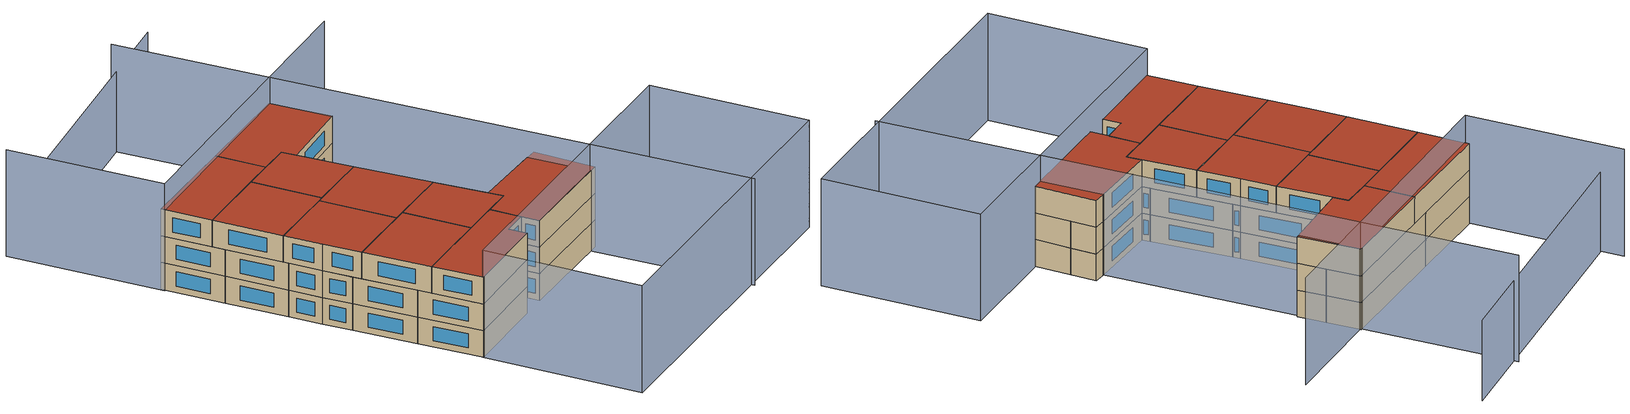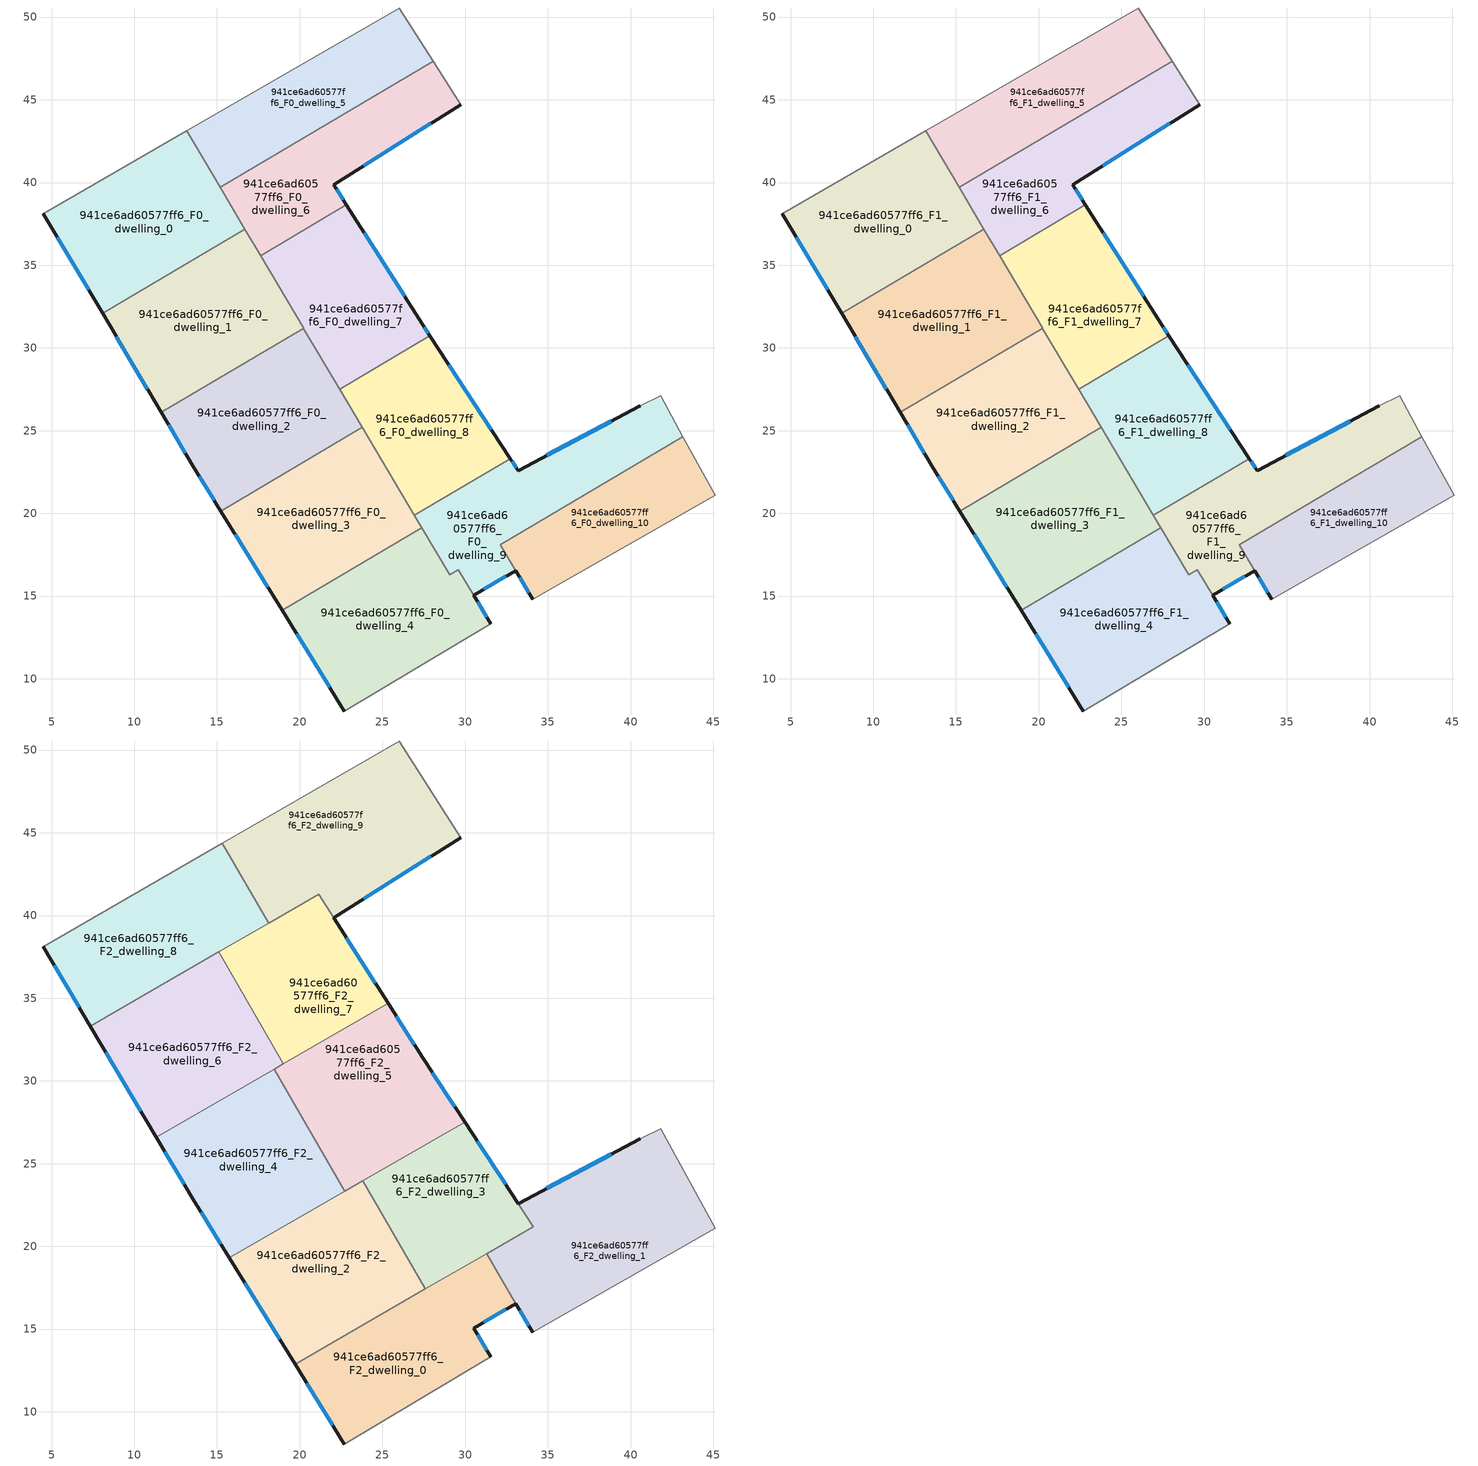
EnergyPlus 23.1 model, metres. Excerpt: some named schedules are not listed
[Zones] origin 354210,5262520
941ce6ad60577ff6_F0_dwelling_0
 floor ground (EU_floor_Construction): 13.16,43.12 16.68,37.18 8.08,32.09 4.51,38.12 z0
 wall outside (EU_wall_Construction): 4.51,38.12 8.08,32.09 z0:3
 wall to 941ce6ad60577ff6_F0_dwelling_1 (EU_wall_Construction): 8.08,32.09 16.68,37.18 z0:3
 wall adiabatic (EU_wall_Construction): 13.16,43.12 4.51,38.12 z0:3
 wall to 941ce6ad60577ff6_F0_dwelling_5 (EU_wall_Construction): 15.19,39.71 13.16,43.12 z0:3
 wall to 941ce6ad60577ff6_F0_dwelling_6 (EU_wall_Construction): 16.68,37.18 15.19,39.71 z0:3
 window (EU_Window_Construction): 5.35,36.7 7.24,33.5 z0.7:2.3
941ce6ad60577ff6_F0_dwelling_1
 floor ground (EU_floor_Construction): 16.68,37.18 20.23,31.2 11.63,26.1 8.08,32.09 z0
 wall outside (EU_wall_Construction): 8.08,32.09 11.63,26.1 z0:3
 wall to 941ce6ad60577ff6_F0_dwelling_2 (EU_wall_Construction): 11.63,26.1 20.23,31.2 z0:3
 wall to 941ce6ad60577ff6_F0_dwelling_7 (EU_wall_Construction): 20.23,31.2 17.63,35.58 z0:3
 wall to 941ce6ad60577ff6_F0_dwelling_6 (EU_wall_Construction): 17.63,35.58 16.68,37.18 z0:3
 window (EU_Window_Construction): 8.91,30.68 10.79,27.51 z0.7:2.3
941ce6ad60577ff6_F0_dwelling_10
 floor ground (EU_floor_Construction): 43.17,24.65 45.11,21.11 34.09,14.81 32.12,18.11 z0
 wall outside (EU_wall_Construction): 33.05,16.54 34.09,14.81 z0:3
 wall to 941ce6ad60577ff6_F0_dwelling_9 (EU_wall_Construction): 43.17,24.65 32.12,18.11 33.05,16.55 z0:3
 wall adiabatic (EU_wall_Construction): 34.09,14.81 45.11,21.11 43.17,24.65 z0:3
 window (EU_Window_Construction): 33.3,16.14 33.84,15.22 z0.7:2.3
941ce6ad60577ff6_F0_dwelling_2
 floor ground (EU_floor_Construction): 20.23,31.2 23.78,25.2 15.23,20.14 13.53,22.89 11.63,26.1 z0
 wall outside (EU_wall_Construction): 11.63,26.1 13.53,22.89 15.23,20.14 z0:3
 wall to 941ce6ad60577ff6_F0_dwelling_3 (EU_wall_Construction): 15.23,20.14 23.78,25.2 z0:3
 wall to 941ce6ad60577ff6_F0_dwelling_8 (EU_wall_Construction): 23.78,25.2 22.41,27.51 z0:3
 wall to 941ce6ad60577ff6_F0_dwelling_7 (EU_wall_Construction): 22.41,27.51 20.23,31.2 z0:3
 window (EU_Window_Construction): 13.93,22.25 14.83,20.79 / 12.07,25.35 13.08,23.65 z0.7:2.3
941ce6ad60577ff6_F0_dwelling_3
 floor ground (EU_floor_Construction): 23.78,25.2 27.37,19.14 18.94,14.14 15.23,20.14 z0
 wall outside (EU_wall_Construction): 15.23,20.14 18.94,14.14 z0:3
 wall to 941ce6ad60577ff6_F0_dwelling_4 (EU_wall_Construction): 18.94,14.14 27.37,19.14 z0:3
 wall to 941ce6ad60577ff6_F0_dwelling_9 (EU_wall_Construction): 27.37,19.14 26.93,19.88 z0:3
 wall to 941ce6ad60577ff6_F0_dwelling_8 (EU_wall_Construction): 26.93,19.88 23.78,25.2 z0:3
 window (EU_Window_Construction): 16.1,18.73 18.07,15.55 z0.7:2.3
941ce6ad60577ff6_F0_dwelling_4
 floor ground (EU_floor_Construction): 29.59,16.61 31.55,13.32 22.7,8.05 18.94,14.14 27.37,19.14 29.06,16.29 z0
 wall outside (EU_wall_Construction): 18.94,14.14 22.7,8.05 / 31.55,13.32 30.52,15.05 z0:3
 wall to 941ce6ad60577ff6_F0_dwelling_9 (EU_wall_Construction): 30.52,15.05 29.59,16.61 29.06,16.29 27.37,19.14 z0:3
 wall adiabatic (EU_wall_Construction): 22.7,8.05 31.55,13.32 z0:3
 window (EU_Window_Construction): 19.82,12.71 21.82,9.48 / 31.31,13.72 30.76,14.65 z0.7:2.3
941ce6ad60577ff6_F0_dwelling_5
 floor ground (EU_floor_Construction): 26.01,50.55 28.06,47.33 15.19,39.71 13.16,43.12 z0
 wall to 941ce6ad60577ff6_F0_dwelling_6 (EU_wall_Construction): 15.19,39.71 28.06,47.33 z0:3
 wall adiabatic (EU_wall_Construction): 28.06,47.33 26.01,50.55 13.16,43.12 z0:3
941ce6ad60577ff6_F0_dwelling_6
 floor ground (EU_floor_Construction): 28.06,47.33 29.74,44.71 22.06,39.87 22.83,38.66 17.63,35.58 15.19,39.71 z0
 wall outside (EU_wall_Construction): 22.83,38.66 22.06,39.87 29.74,44.71 z0:3
 wall adiabatic (EU_wall_Construction): 29.74,44.71 28.06,47.33 z0:3
 wall to 941ce6ad60577ff6_F0_dwelling_7 (EU_wall_Construction): 17.63,35.58 22.83,38.66 z0:3
 window (EU_Window_Construction): 23.86,41.01 27.93,43.57 / 22.65,38.94 22.24,39.59 z0.7:2.3
941ce6ad60577ff6_F0_dwelling_7
 floor ground (EU_floor_Construction): 22.83,38.66 27.42,31.41 27.86,30.74 22.41,27.51 17.63,35.58 z0
 wall outside (EU_wall_Construction): 27.86,30.74 27.42,31.41 22.83,38.66 z0:3
 wall to 941ce6ad60577ff6_F0_dwelling_8 (EU_wall_Construction): 22.41,27.51 27.86,30.74 z0:3
 window (EU_Window_Construction): 26.34,33.11 23.91,36.96 / 27.76,30.9 27.53,31.25 z0.7:2.3
941ce6ad60577ff6_F0_dwelling_8
 floor ground (EU_floor_Construction): 27.86,30.74 32.73,23.31 26.93,19.88 22.41,27.51 z0
 wall outside (EU_wall_Construction): 32.73,23.31 27.86,30.74 z0:3
 wall to 941ce6ad60577ff6_F0_dwelling_9 (EU_wall_Construction): 26.93,19.88 32.73,23.31 z0:3
 window (EU_Window_Construction): 31.58,25.05 29,28.99 z0.7:2.3
941ce6ad60577ff6_F0_dwelling_9
 floor ground (EU_floor_Construction): 41.81,27.12 43.17,24.65 32.12,18.11 33.05,16.55 30.52,15.05 29.59,16.61 29.06,16.29 26.93,19.88 32.73,23.31 33.2,22.58 40.57,26.5 z0
 wall outside (EU_wall_Construction): 40.57,26.5 33.2,22.58 32.73,23.31 / 30.52,15.05 33.05,16.55 z0:3
 wall adiabatic (EU_wall_Construction): 43.17,24.65 41.81,27.12 40.57,26.5 z0:3
 window (EU_Window_Construction): 33.09,22.75 32.84,23.14 / 38.84,25.58 34.93,23.5 / 31.11,15.4 32.46,16.2 z0.7:2.3
941ce6ad60577ff6_F1_dwelling_0
 floor to 941ce6ad60577ff6_F0_dwelling_0 (EU_floor_Construction): 13.16,43.12 16.68,37.18 8.08,32.09 4.51,38.12 z3
 wall outside (EU_wall_Construction): 4.51,38.12 8.08,32.09 z3:6
 wall to 941ce6ad60577ff6_F1_dwelling_1 (EU_wall_Construction): 8.08,32.09 16.68,37.18 z3:6
 wall adiabatic (EU_wall_Construction): 13.16,43.12 4.51,38.12 z3:6
 wall to 941ce6ad60577ff6_F1_dwelling_5 (EU_wall_Construction): 15.19,39.71 13.16,43.12 z3:6
 wall to 941ce6ad60577ff6_F1_dwelling_6 (EU_wall_Construction): 16.68,37.18 15.19,39.71 z3:6
 window (EU_Window_Construction): 5.35,36.7 7.24,33.5 z3.7:5.3
 ceiling adiabatic (EU_roof_Construction): 16.01,38.32 13.16,43.12 4.51,38.12 7.35,33.32 z6
941ce6ad60577ff6_F1_dwelling_1
 floor to 941ce6ad60577ff6_F0_dwelling_1 (EU_floor_Construction): 16.68,37.18 20.23,31.2 11.63,26.1 8.08,32.09 z3
 wall outside (EU_wall_Construction): 8.08,32.09 11.63,26.1 z3:6
 wall to 941ce6ad60577ff6_F1_dwelling_2 (EU_wall_Construction): 11.63,26.1 20.23,31.2 z3:6
 wall to 941ce6ad60577ff6_F1_dwelling_7 (EU_wall_Construction): 20.23,31.2 17.63,35.58 z3:6
 wall to 941ce6ad60577ff6_F1_dwelling_6 (EU_wall_Construction): 17.63,35.58 16.68,37.18 z3:6
 window (EU_Window_Construction): 8.91,30.68 10.79,27.51 z3.7:5.3
941ce6ad60577ff6_F1_dwelling_10
 floor to 941ce6ad60577ff6_F0_dwelling_10 (EU_floor_Construction): 43.17,24.65 45.11,21.11 34.09,14.81 32.12,18.11 z3
 wall outside (EU_wall_Construction): 33.05,16.54 34.09,14.81 z3:6
 wall to 941ce6ad60577ff6_F1_dwelling_9 (EU_wall_Construction): 43.17,24.65 32.12,18.11 33.05,16.55 z3:6
 wall adiabatic (EU_wall_Construction): 34.09,14.81 45.11,21.11 43.17,24.65 z3:6
 window (EU_Window_Construction): 33.3,16.14 33.84,15.22 z3.7:5.3
941ce6ad60577ff6_F1_dwelling_2
 floor to 941ce6ad60577ff6_F0_dwelling_2 (EU_floor_Construction): 20.23,31.2 23.78,25.2 15.23,20.14 13.53,22.89 11.63,26.1 z3
 wall outside (EU_wall_Construction): 11.63,26.1 13.53,22.89 15.23,20.14 z3:6
 wall to 941ce6ad60577ff6_F1_dwelling_3 (EU_wall_Construction): 15.23,20.14 23.78,25.2 z3:6
 wall to 941ce6ad60577ff6_F1_dwelling_8 (EU_wall_Construction): 23.78,25.2 22.41,27.51 z3:6
 wall to 941ce6ad60577ff6_F1_dwelling_7 (EU_wall_Construction): 22.41,27.51 20.23,31.2 z3:6
 window (EU_Window_Construction): 13.93,22.25 14.83,20.79 / 12.07,25.35 13.08,23.65 z3.7:5.3
941ce6ad60577ff6_F1_dwelling_3
 floor to 941ce6ad60577ff6_F0_dwelling_3 (EU_floor_Construction): 23.78,25.2 27.37,19.14 18.94,14.14 15.23,20.14 z3
 wall outside (EU_wall_Construction): 15.23,20.14 18.94,14.14 z3:6
 wall to 941ce6ad60577ff6_F1_dwelling_4 (EU_wall_Construction): 18.94,14.14 27.37,19.14 z3:6
 wall to 941ce6ad60577ff6_F1_dwelling_9 (EU_wall_Construction): 27.37,19.14 26.93,19.88 z3:6
 wall to 941ce6ad60577ff6_F1_dwelling_8 (EU_wall_Construction): 26.93,19.88 23.78,25.2 z3:6
 window (EU_Window_Construction): 16.1,18.73 18.07,15.55 z3.7:5.3
941ce6ad60577ff6_F1_dwelling_4
 floor to 941ce6ad60577ff6_F0_dwelling_4 (EU_floor_Construction): 29.59,16.61 31.55,13.32 22.7,8.05 18.94,14.14 27.37,19.14 29.06,16.29 z3
 wall outside (EU_wall_Construction): 18.94,14.14 22.7,8.05 / 31.55,13.32 30.52,15.05 z3:6
 wall to 941ce6ad60577ff6_F1_dwelling_9 (EU_wall_Construction): 30.52,15.05 29.59,16.61 29.06,16.29 27.37,19.14 z3:6
 wall adiabatic (EU_wall_Construction): 22.7,8.05 31.55,13.32 z3:6
 window (EU_Window_Construction): 19.82,12.71 21.82,9.48 / 31.31,13.72 30.76,14.65 z3.7:5.3
941ce6ad60577ff6_F1_dwelling_5
 floor to 941ce6ad60577ff6_F0_dwelling_5 (EU_floor_Construction): 26.01,50.55 28.06,47.33 15.19,39.71 13.16,43.12 z3
 wall to 941ce6ad60577ff6_F1_dwelling_6 (EU_wall_Construction): 15.19,39.71 28.06,47.33 z3:6
 wall adiabatic (EU_wall_Construction): 28.06,47.33 26.01,50.55 13.16,43.12 z3:6
941ce6ad60577ff6_F1_dwelling_6
 floor to 941ce6ad60577ff6_F0_dwelling_6 (EU_floor_Construction): 28.06,47.33 29.74,44.71 22.06,39.87 22.83,38.66 17.63,35.58 15.19,39.71 z3
 wall outside (EU_wall_Construction): 22.83,38.66 22.06,39.87 29.74,44.71 z3:6
 wall adiabatic (EU_wall_Construction): 29.74,44.71 28.06,47.33 z3:6
 wall to 941ce6ad60577ff6_F1_dwelling_7 (EU_wall_Construction): 17.63,35.58 22.83,38.66 z3:6
 window (EU_Window_Construction): 23.86,41.01 27.93,43.57 / 22.65,38.94 22.24,39.59 z3.7:5.3
941ce6ad60577ff6_F1_dwelling_7
 floor to 941ce6ad60577ff6_F0_dwelling_7 (EU_floor_Construction): 22.83,38.66 27.42,31.41 27.86,30.74 22.41,27.51 17.63,35.58 z3
 wall outside (EU_wall_Construction): 27.86,30.74 27.42,31.41 22.83,38.66 z3:6
 wall to 941ce6ad60577ff6_F1_dwelling_8 (EU_wall_Construction): 22.41,27.51 27.86,30.74 z3:6
 window (EU_Window_Construction): 26.34,33.11 23.91,36.96 / 27.76,30.9 27.53,31.25 z3.7:5.3
941ce6ad60577ff6_F1_dwelling_8
 floor to 941ce6ad60577ff6_F0_dwelling_8 (EU_floor_Construction): 27.86,30.74 32.73,23.31 26.93,19.88 22.41,27.51 z3
 wall outside (EU_wall_Construction): 32.73,23.31 27.86,30.74 z3:6
 wall to 941ce6ad60577ff6_F1_dwelling_9 (EU_wall_Construction): 26.93,19.88 32.73,23.31 z3:6
 window (EU_Window_Construction): 31.58,25.05 29,28.99 z3.7:5.3
941ce6ad60577ff6_F1_dwelling_9
 floor to 941ce6ad60577ff6_F0_dwelling_9 (EU_floor_Construction): 41.81,27.12 43.17,24.65 32.12,18.11 33.05,16.55 30.52,15.05 29.59,16.61 29.06,16.29 26.93,19.88 32.73,23.31 33.2,22.58 40.57,26.5 z3
 wall outside (EU_wall_Construction): 40.57,26.5 33.2,22.58 32.73,23.31 / 30.52,15.05 33.05,16.55 z3:6
 wall adiabatic (EU_wall_Construction): 43.17,24.65 41.81,27.12 40.57,26.5 z3:6
 window (EU_Window_Construction): 33.09,22.75 32.84,23.14 / 38.84,25.58 34.93,23.5 / 31.11,15.4 32.46,16.2 z3.7:5.3
941ce6ad60577ff6_F2_dwelling_0
 floor to 941ce6ad60577ff6_F1_dwelling_4 (EU_floor_Construction): 29.59,16.61 31.55,13.32 22.7,8.05 19.72,12.87 28.19,17.76 29.06,16.29 z6
 floor to 941ce6ad60577ff6_F1_dwelling_10 (EU_floor_Construction): 32.14,18.12 33.05,16.55 32.12,18.11 z6
 floor to 941ce6ad60577ff6_F1_dwelling_9 (EU_floor_Construction): 32.14,18.12 32.12,18.11 33.05,16.55 30.52,15.05 29.59,16.61 29.06,16.29 28.19,17.76 31.3,19.57 z6
 wall outside (EU_wall_Construction): 19.72,12.87 22.7,8.05 / 31.55,13.32 30.52,15.05 33.05,16.55 z6:9
 wall to 941ce6ad60577ff6_F2_dwelling_1 (EU_wall_Construction): 33.05,16.55 31.3,19.57 z6:9
 wall adiabatic (EU_wall_Construction): 22.7,8.05 31.55,13.32 z6:9
 wall to 941ce6ad60577ff6_F2_dwelling_2 (EU_wall_Construction): 27.6,17.43 19.72,12.87 z6:9
 wall to 941ce6ad60577ff6_F2_dwelling_3 (EU_wall_Construction): 31.3,19.57 27.6,17.43 z6:9
 window (EU_Window_Construction): 20.42,11.74 22,9.19 / 31.11,15.4 32.46,16.2 / 31.31,13.72 30.76,14.65 z6.7:8.3
 roof outside (EU_roof_Construction): 31.55,13.32 30.52,15.05 33.05,16.55 31.3,19.57 19.72,12.87 22.7,8.05 z9
941ce6ad60577ff6_F2_dwelling_1
 floor to 941ce6ad60577ff6_F1_dwelling_10 (EU_floor_Construction): 43.17,24.65 45.11,21.11 34.09,14.81 33.05,16.55 32.14,18.12 z6
 floor to 941ce6ad60577ff6_F1_dwelling_9 (EU_floor_Construction): 41.81,27.11 43.17,24.65 32.14,18.12 31.3,19.57 34.11,21.19 32.73,23.31 33.2,22.58 40.57,26.5 z6
 floor adiabatic (EU_floor_Construction): 31.44,25.27 32.71,23.33 30.26,27.07 29.97,27.52 32.73,23.31 34.11,21.19 z6
 wall outside (EU_wall_Construction): 33.05,16.55 34.09,14.81 / 40.57,26.5 33.2,22.58 29.97,27.52 z6:9
 wall adiabatic (EU_wall_Construction): 34.09,14.81 45.11,21.11 41.82,27.12 40.57,26.5 z6:9
 wall to 941ce6ad60577ff6_F2_dwelling_3 (EU_wall_Construction): 29.97,27.52 34.11,21.19 31.3,19.57 z6:9
 window (EU_Window_Construction): 33.29,16.14 33.84,15.22 / 32.44,23.74 30.73,26.36 / 38.84,25.58 34.93,23.5 z6.7:8.3
 roof outside (EU_roof_Construction): 45.11,21.11 41.82,27.12 40.57,26.5 33.2,22.58 29.97,27.52 34.11,21.19 31.3,19.57 33.05,16.55 34.09,14.81 z9
941ce6ad60577ff6_F2_dwelling_2
 floor to 941ce6ad60577ff6_F1_dwelling_3 (EU_floor_Construction): 23.82,23.96 26.81,18.8 18.94,14.14 15.75,19.3 z6
 floor to 941ce6ad60577ff6_F1_dwelling_4 (EU_floor_Construction): 26.81,18.8 27.6,17.43 19.72,12.87 18.94,14.14 z6
 wall outside (EU_wall_Construction): 15.75,19.3 19.72,12.87 z6:9
 wall to 941ce6ad60577ff6_F2_dwelling_3 (EU_wall_Construction): 27.6,17.43 23.82,23.96 z6:9
 wall to 941ce6ad60577ff6_F2_dwelling_4 (EU_wall_Construction): 22.72,23.33 15.75,19.3 z6:9
 wall to 941ce6ad60577ff6_F2_dwelling_5 (EU_wall_Construction): 23.82,23.96 22.72,23.33 z6:9
 window (EU_Window_Construction): 16.68,17.79 18.79,14.38 z6.7:8.3
 roof outside (EU_roof_Construction): 27.6,17.43 23.82,23.96 15.75,19.3 19.72,12.87 z9
941ce6ad60577ff6_F2_dwelling_3
 floor to 941ce6ad60577ff6_F1_dwelling_8 (EU_floor_Construction): 29.97,27.52 32.72,23.3 26.93,19.88 24.34,24.26 z6
 floor to 941ce6ad60577ff6_F1_dwelling_9 (EU_floor_Construction): 32.72,23.3 34.11,21.19 28.19,17.76 26.93,19.88 z6
 floor to 941ce6ad60577ff6_F1_dwelling_4 (EU_floor_Construction): 27.37,19.14 28.19,17.76 27.6,17.43 26.81,18.8 z6
 floor to 941ce6ad60577ff6_F1_dwelling_3 (EU_floor_Construction): 24.34,24.26 27.37,19.14 26.81,18.8 23.82,23.96 z6
 wall to 941ce6ad60577ff6_F2_dwelling_5 (EU_wall_Construction): 29.97,27.52 23.82,23.96 z6:9
 roof outside (EU_roof_Construction): 34.11,21.19 29.97,27.52 23.82,23.96 27.6,17.43 z9
941ce6ad60577ff6_F2_dwelling_4
 floor to 941ce6ad60577ff6_F1_dwelling_2 (EU_floor_Construction): 18.69,30.29 22.18,24.25 15.23,20.14 13.53,22.89 11.63,26.1 z6
 floor to 941ce6ad60577ff6_F1_dwelling_3 (EU_floor_Construction): 22.18,24.25 22.72,23.33 15.75,19.3 15.23,20.14 z6
 floor to 941ce6ad60577ff6_F1_dwelling_1 (EU_floor_Construction): 18.45,30.71 18.69,30.29 11.63,26.1 11.33,26.6 z6
 wall outside (EU_wall_Construction): 11.33,26.6 13.53,22.89 15.75,19.3 z6:9
 wall to 941ce6ad60577ff6_F2_dwelling_5 (EU_wall_Construction): 22.72,23.33 18.45,30.71 z6:9
 wall to 941ce6ad60577ff6_F2_dwelling_6 (EU_wall_Construction): 18.45,30.71 11.33,26.6 z6:9
 window (EU_Window_Construction): 14.05,22.05 15.23,20.14 / 11.85,25.73 13.01,23.76 z6.7:8.3
 roof outside (EU_roof_Construction): 22.72,23.33 18.45,30.71 11.33,26.6 13.53,22.89 15.75,19.3 z9
941ce6ad60577ff6_F2_dwelling_5
 floor to 941ce6ad60577ff6_F1_dwelling_7 (EU_floor_Construction): 25.34,34.7 27.42,31.41 27.86,30.74 22.41,27.51 19.99,31.6 z6
 floor to 941ce6ad60577ff6_F1_dwelling_2 (EU_floor_Construction): 20.23,31.2 23.78,25.2 22.18,24.25 18.69,30.29 z6
 floor to 941ce6ad60577ff6_F1_dwelling_8 (EU_floor_Construction): 27.86,30.74 29.97,27.52 24.34,24.26 22.41,27.51 z6
 floor to 941ce6ad60577ff6_F1_dwelling_1 (EU_floor_Construction): 19.99,31.6 20.23,31.2 18.69,30.29 18.45,30.71 z6
 floor to 941ce6ad60577ff6_F1_dwelling_3 (EU_floor_Construction): 23.78,25.2 24.34,24.26 22.72,23.33 22.18,24.25 z6
 wall outside (EU_wall_Construction): 29.97,27.52 27.42,31.41 25.34,34.7 z6:9
 wall to 941ce6ad60577ff6_F2_dwelling_7 (EU_wall_Construction): 25.34,34.7 19.01,31.04 z6:9
 wall to 941ce6ad60577ff6_F2_dwelling_6 (EU_wall_Construction): 19.01,31.04 18.45,30.71 z6:9
 window (EU_Window_Construction): 26.93,32.18 25.83,33.93 / 29.37,28.43 28.02,30.5 z6.7:8.3
 roof outside (EU_roof_Construction): 29.97,27.52 27.42,31.41 25.34,34.7 18.45,30.71 22.72,23.33 z9
941ce6ad60577ff6_F2_dwelling_6
 floor to 941ce6ad60577ff6_F1_dwelling_1 (EU_floor_Construction): 15.77,36.64 19.01,31.04 11.33,26.6 8.08,32.09 z6
 floor to 941ce6ad60577ff6_F1_dwelling_0 (EU_floor_Construction): 15.1,37.8 15.77,36.64 8.08,32.09 7.35,33.32 z6
 wall outside (EU_wall_Construction): 7.35,33.32 11.33,26.6 z6:9
 wall to 941ce6ad60577ff6_F2_dwelling_7 (EU_wall_Construction): 19.01,31.04 15.1,37.8 z6:9
 wall to 941ce6ad60577ff6_F2_dwelling_8 (EU_wall_Construction): 15.1,37.8 7.35,33.32 z6:9
 window (EU_Window_Construction): 8.29,31.74 10.4,28.18 z6.7:8.3
 roof outside (EU_roof_Construction): 19.01,31.04 15.1,37.8 7.35,33.32 11.33,26.6 z9
941ce6ad60577ff6_F2_dwelling_7
 floor to 941ce6ad60577ff6_F1_dwelling_6 (EU_floor_Construction): 21.15,41.3 22.83,38.66 17.63,35.58 16.01,38.32 z6
 floor to 941ce6ad60577ff6_F1_dwelling_1 (EU_floor_Construction): 16.68,37.18 19.99,31.6 19.01,31.04 15.77,36.64 z6
 floor to 941ce6ad60577ff6_F1_dwelling_7 (EU_floor_Construction): 22.83,38.66 25.34,34.7 19.99,31.6 17.63,35.58 z6
 floor to 941ce6ad60577ff6_F1_dwelling_0 (EU_floor_Construction): 16.01,38.32 16.68,37.18 15.77,36.64 15.1,37.8 z6
 wall outside (EU_wall_Construction): 25.34,34.7 22.06,39.87 z6:9
 wall to 941ce6ad60577ff6_F2_dwelling_9 (EU_wall_Construction): 22.06,39.87 21.15,41.3 18.12,39.54 z6:9
 wall to 941ce6ad60577ff6_F2_dwelling_8 (EU_wall_Construction): 18.12,39.54 15.1,37.8 z6:9
 window (EU_Window_Construction): 24.57,35.91 22.83,38.66 z6.7:8.3
 roof outside (EU_roof_Construction): 25.34,34.7 21.15,41.3 15.1,37.8 19.01,31.04 z9
941ce6ad60577ff6_F2_dwelling_8
 floor adiabatic (EU_floor_Construction): 13.16,43.12 16.01,38.32 7.35,33.32 4.51,38.12 z6
 floor to 941ce6ad60577ff6_F1_dwelling_5 (EU_floor_Construction): 15.32,44.37 17.3,40.96 15.19,39.71 13.16,43.12 z6
 floor to 941ce6ad60577ff6_F1_dwelling_6 (EU_floor_Construction): 17.3,40.96 18.12,39.54 16.01,38.32 15.19,39.71 z6
 wall outside (EU_wall_Construction): 4.51,38.12 7.35,33.32 z6:9
 wall to 941ce6ad60577ff6_F2_dwelling_9 (EU_wall_Construction): 18.12,39.54 15.32,44.37 z6:9
 wall adiabatic (EU_wall_Construction): 15.32,44.37 4.51,38.12 z6:9
 window (EU_Window_Construction): 5.18,36.99 6.68,34.44 z6.7:8.3
 roof outside (EU_roof_Construction): 18.12,39.54 15.32,44.37 4.51,38.12 7.35,33.32 z9
941ce6ad60577ff6_F2_dwelling_9
 floor to 941ce6ad60577ff6_F1_dwelling_5 (EU_floor_Construction): 26.01,50.55 28.06,47.33 17.3,40.96 15.32,44.37 z6
 floor to 941ce6ad60577ff6_F1_dwelling_6 (EU_floor_Construction): 28.06,47.33 29.74,44.71 22.06,39.87 21.15,41.3 18.12,39.54 17.3,40.96 z6
 wall outside (EU_wall_Construction): 22.06,39.87 29.74,44.71 z6:9
 wall adiabatic (EU_wall_Construction): 29.74,44.71 26.01,50.55 15.32,44.37 z6:9
 window (EU_Window_Construction): 23.86,41.01 27.93,43.57 z6.7:8.3
 roof outside (EU_roof_Construction): 29.74,44.71 26.01,50.55 15.32,44.37 18.12,39.54 21.15,41.3 22.06,39.87 z9
shading: 53.47,5.39 17.04,65.01 / 37.15,56.99 4.62,37.64 / 4.62,37.64 -4.24,52.53 / 22.65,8.15 56.1,27.62 / 56.1,27.62 64.9,12.5 / 64.9,12.5 31.45,-6.98 / 31.45,-6.98 22.65,8.15 z0:12; 24.64,69.71 -2.81,50.48 z0:9
[Building]
EU S2 Campaign: North Axis=0; Terrain=City; Solar Distribution=FullExterior
[Site:Location]
Budapest.Ferenc.Liszt.Intl.AP: Latitude=47.437; Longitude=19.256; Time Zone=1; Elevation=185
[SizingPeriod:WeatherFileDays]
AnnualSizingPeriod: Begin Month=1; Begin Day of Month=1; End Month=12; End Day of Month=31; Day of Week for Start Day=Monday; Use Weather File Daylight Saving Period=No; Use Weather File Rain and Snow Indicators=No
[MATERIAL]
EU_InternalMass_Material: Roughness=MediumRough; Thickness=0.1; Conductivity=1; Density=1800; Specific Heat=900; Thermal Absorptance=0.9; Solar Absorptance=0.7; Visible Absorptance=0.7
[MATERIAL:NOMASS] Roughness=MediumRough; Thermal Absorptance=0.9; Solar Absorptance=0.7; Visible Absorptance=0.7
Name | Thermal Resistance
EU_wall_NoMass | 0.832559
EU_roof_NoMass | 1.39638
EU_floor_NoMass | 0.872794
[WINDOWMATERIAL:SIMPLEGLAZINGSYSTEM]
EU_Window_SimpleGlazing: UFactor=2.79869; Solar Heat Gain Coefficient=0.75; Visible Transmittance=0.75
[CONSTRUCTION]
EU_wall_Construction: EU_wall_NoMass
EU_roof_Construction: EU_roof_NoMass
EU_floor_Construction: EU_floor_NoMass
EU_Window_Construction: EU_Window_SimpleGlazing
EU_InternalMass_Construction: EU_InternalMass_Material
[ZONE] Type=1; Multiplier=1; Ceiling Height=autocalculate; Floor Area=autocalculate; Part of Total Floor Area=Yes
Name | Volume
941ce6ad60577ff6_F0_dwelling_0; 941ce6ad60577ff6_F1_dwelling_0 | 208.709
941ce6ad60577ff6_F2_dwelling_0 | 204.854
941ce6ad60577ff6_F0_dwelling_1; 941ce6ad60577ff6_F1_dwelling_1 | 208.693
941ce6ad60577ff6_F2_dwelling_1 | 255.666
941ce6ad60577ff6_F0_dwelling_10; 941ce6ad60577ff6_F1_dwelling_10 | 150.737
941ce6ad60577ff6_F0_dwelling_2; 941ce6ad60577ff6_F1_dwelling_2 | 208.722
941ce6ad60577ff6_F2_dwelling_2 | 208.731
941ce6ad60577ff6_F0_dwelling_3; 941ce6ad60577ff6_F1_dwelling_3 | 208.695
941ce6ad60577ff6_F2_dwelling_3 | 165.53
941ce6ad60577ff6_F0_dwelling_4; 941ce6ad60577ff6_F1_dwelling_4 | 215.901
941ce6ad60577ff6_F2_dwelling_4 | 208.723
941ce6ad60577ff6_F0_dwelling_5; 941ce6ad60577ff6_F1_dwelling_5 | 173.946
941ce6ad60577ff6_F2_dwelling_5 | 208.718
941ce6ad60577ff6_F0_dwelling_6; 941ce6ad60577ff6_F1_dwelling_6; 941ce6ad60577ff6_F0_dwelling_7; 941ce6ad60577ff6_F1_dwelling_7 | 173.926
941ce6ad60577ff6_F2_dwelling_6 | 208.684
941ce6ad60577ff6_F2_dwelling_7 | 167.483
941ce6ad60577ff6_F0_dwelling_8; 941ce6ad60577ff6_F1_dwelling_8 | 173.936
941ce6ad60577ff6_F2_dwelling_8 | 208.737
941ce6ad60577ff6_F0_dwelling_9; 941ce6ad60577ff6_F1_dwelling_9 | 189.912
941ce6ad60577ff6_F2_dwelling_9 | 249.943
[INTERNALMASS] Construction=EU_InternalMass_Construction
Name | Zone or ZoneList | Surface Area
941ce6ad60577ff6_F0_dwelling_0_EU_InternalMass | 941ce6ad60577ff6_F0_dwelling_0 | 69.5696
941ce6ad60577ff6_F0_dwelling_1_EU_InternalMass | 941ce6ad60577ff6_F0_dwelling_1 | 69.5644
941ce6ad60577ff6_F0_dwelling_2_EU_InternalMass | 941ce6ad60577ff6_F0_dwelling_2 | 69.5738
941ce6ad60577ff6_F0_dwelling_3_EU_InternalMass | 941ce6ad60577ff6_F0_dwelling_3 | 69.5651
941ce6ad60577ff6_F0_dwelling_4_EU_InternalMass | 941ce6ad60577ff6_F0_dwelling_4 | 71.9701
941ce6ad60577ff6_F0_dwelling_5_EU_InternalMass | 941ce6ad60577ff6_F0_dwelling_5 | 57.9818
941ce6ad60577ff6_F0_dwelling_6_EU_InternalMass | 941ce6ad60577ff6_F0_dwelling_6 | 57.9755
941ce6ad60577ff6_F0_dwelling_7_EU_InternalMass | 941ce6ad60577ff6_F0_dwelling_7 | 57.9751
941ce6ad60577ff6_F0_dwelling_8_EU_InternalMass | 941ce6ad60577ff6_F0_dwelling_8 | 57.9787
941ce6ad60577ff6_F0_dwelling_9_EU_InternalMass | 941ce6ad60577ff6_F0_dwelling_9 | 63.3037
941ce6ad60577ff6_F0_dwelling_10_EU_InternalMass | 941ce6ad60577ff6_F0_dwelling_10 | 50.2447
941ce6ad60577ff6_F1_dwelling_0_EU_InternalMass | 941ce6ad60577ff6_F1_dwelling_0 | 69.5696
941ce6ad60577ff6_F1_dwelling_1_EU_InternalMass | 941ce6ad60577ff6_F1_dwelling_1 | 69.5644
941ce6ad60577ff6_F1_dwelling_2_EU_InternalMass | 941ce6ad60577ff6_F1_dwelling_2 | 69.5738
941ce6ad60577ff6_F1_dwelling_3_EU_InternalMass | 941ce6ad60577ff6_F1_dwelling_3 | 69.5651
941ce6ad60577ff6_F1_dwelling_4_EU_InternalMass | 941ce6ad60577ff6_F1_dwelling_4 | 71.9701
941ce6ad60577ff6_F1_dwelling_5_EU_InternalMass | 941ce6ad60577ff6_F1_dwelling_5 | 57.9818
941ce6ad60577ff6_F1_dwelling_6_EU_InternalMass | 941ce6ad60577ff6_F1_dwelling_6 | 57.9755
941ce6ad60577ff6_F1_dwelling_7_EU_InternalMass | 941ce6ad60577ff6_F1_dwelling_7 | 57.9751
941ce6ad60577ff6_F1_dwelling_8_EU_InternalMass | 941ce6ad60577ff6_F1_dwelling_8 | 57.9787
941ce6ad60577ff6_F1_dwelling_9_EU_InternalMass | 941ce6ad60577ff6_F1_dwelling_9 | 63.3037
941ce6ad60577ff6_F1_dwelling_10_EU_InternalMass | 941ce6ad60577ff6_F1_dwelling_10 | 50.2447
941ce6ad60577ff6_F2_dwelling_0_EU_InternalMass | 941ce6ad60577ff6_F2_dwelling_0 | 68.2846
941ce6ad60577ff6_F2_dwelling_1_EU_InternalMass | 941ce6ad60577ff6_F2_dwelling_1 | 85.241
941ce6ad60577ff6_F2_dwelling_2_EU_InternalMass | 941ce6ad60577ff6_F2_dwelling_2 | 69.5769
941ce6ad60577ff6_F2_dwelling_3_EU_InternalMass | 941ce6ad60577ff6_F2_dwelling_3 | 55.1766
941ce6ad60577ff6_F2_dwelling_4_EU_InternalMass | 941ce6ad60577ff6_F2_dwelling_4 | 69.5744
941ce6ad60577ff6_F2_dwelling_5_EU_InternalMass | 941ce6ad60577ff6_F2_dwelling_5 | 69.5726
941ce6ad60577ff6_F2_dwelling_6_EU_InternalMass | 941ce6ad60577ff6_F2_dwelling_6 | 69.5616
941ce6ad60577ff6_F2_dwelling_7_EU_InternalMass | 941ce6ad60577ff6_F2_dwelling_7 | 55.8312
941ce6ad60577ff6_F2_dwelling_8_EU_InternalMass | 941ce6ad60577ff6_F2_dwelling_8 | 69.5787
941ce6ad60577ff6_F2_dwelling_9_EU_InternalMass | 941ce6ad60577ff6_F2_dwelling_9 | 83.3146
[OTHEREQUIPMENT] Fuel Type=Electricity; Design Level Calculation Method=Watts/Area; Power per Zone Floor Area=1; Fraction Latent=0; Fraction Radiant=0; Fraction Lost=0; Carbon Dioxide Generation Rate=0; EndUse Subcategory=EU_Step8_InternalGains
Name | Zone or ZoneList or Space or SpaceList | Schedule
EU_Step8_InternalGain_941ce6ad60577ff6_F0_dwelling_0_f000 | 941ce6ad60577ff6_F0_dwelling_0 | EU_Step8_GainSchedule_941ce6ad60577ff6_F0_dwelling_0_f000
EU_Step8_InternalGain_941ce6ad60577ff6_F0_dwelling_1_f000 | 941ce6ad60577ff6_F0_dwelling_1 | EU_Step8_GainSchedule_941ce6ad60577ff6_F0_dwelling_1_f000
EU_Step8_InternalGain_941ce6ad60577ff6_F0_dwelling_2_f000 | 941ce6ad60577ff6_F0_dwelling_2 | EU_Step8_GainSchedule_941ce6ad60577ff6_F0_dwelling_2_f000
EU_Step8_InternalGain_941ce6ad60577ff6_F0_dwelling_3_f000 | 941ce6ad60577ff6_F0_dwelling_3 | EU_Step8_GainSchedule_941ce6ad60577ff6_F0_dwelling_3_f000
EU_Step8_InternalGain_941ce6ad60577ff6_F0_dwelling_4_f000 | 941ce6ad60577ff6_F0_dwelling_4 | EU_Step8_GainSchedule_941ce6ad60577ff6_F0_dwelling_4_f000
EU_Step8_InternalGain_941ce6ad60577ff6_F0_dwelling_5_f000 | 941ce6ad60577ff6_F0_dwelling_5 | EU_Step8_GainSchedule_941ce6ad60577ff6_F0_dwelling_5_f000
EU_Step8_InternalGain_941ce6ad60577ff6_F0_dwelling_6_f000 | 941ce6ad60577ff6_F0_dwelling_6 | EU_Step8_GainSchedule_941ce6ad60577ff6_F0_dwelling_6_f000
EU_Step8_InternalGain_941ce6ad60577ff6_F0_dwelling_7_f000 | 941ce6ad60577ff6_F0_dwelling_7 | EU_Step8_GainSchedule_941ce6ad60577ff6_F0_dwelling_7_f000
EU_Step8_InternalGain_941ce6ad60577ff6_F0_dwelling_8_f000 | 941ce6ad60577ff6_F0_dwelling_8 | EU_Step8_GainSchedule_941ce6ad60577ff6_F0_dwelling_8_f000
EU_Step8_InternalGain_941ce6ad60577ff6_F0_dwelling_9_f000 | 941ce6ad60577ff6_F0_dwelling_9 | EU_Step8_GainSchedule_941ce6ad60577ff6_F0_dwelling_9_f000
EU_Step8_InternalGain_941ce6ad60577ff6_F0_dwelling_10_f000 | 941ce6ad60577ff6_F0_dwelling_10 | EU_Step8_GainSchedule_941ce6ad60577ff6_F0_dwelling_10_f000
EU_Step8_InternalGain_941ce6ad60577ff6_F1_dwelling_0_f000 | 941ce6ad60577ff6_F1_dwelling_0 | EU_Step8_GainSchedule_941ce6ad60577ff6_F1_dwelling_0_f000
EU_Step8_InternalGain_941ce6ad60577ff6_F1_dwelling_1_f000 | 941ce6ad60577ff6_F1_dwelling_1 | EU_Step8_GainSchedule_941ce6ad60577ff6_F1_dwelling_1_f000
EU_Step8_InternalGain_941ce6ad60577ff6_F1_dwelling_2_f000 | 941ce6ad60577ff6_F1_dwelling_2 | EU_Step8_GainSchedule_941ce6ad60577ff6_F1_dwelling_2_f000
EU_Step8_InternalGain_941ce6ad60577ff6_F1_dwelling_3_f000 | 941ce6ad60577ff6_F1_dwelling_3 | EU_Step8_GainSchedule_941ce6ad60577ff6_F1_dwelling_3_f000
EU_Step8_InternalGain_941ce6ad60577ff6_F1_dwelling_4_f000 | 941ce6ad60577ff6_F1_dwelling_4 | EU_Step8_GainSchedule_941ce6ad60577ff6_F1_dwelling_4_f000
EU_Step8_InternalGain_941ce6ad60577ff6_F1_dwelling_5_f000 | 941ce6ad60577ff6_F1_dwelling_5 | EU_Step8_GainSchedule_941ce6ad60577ff6_F1_dwelling_5_f000
EU_Step8_InternalGain_941ce6ad60577ff6_F1_dwelling_6_f000 | 941ce6ad60577ff6_F1_dwelling_6 | EU_Step8_GainSchedule_941ce6ad60577ff6_F1_dwelling_6_f000
EU_Step8_InternalGain_941ce6ad60577ff6_F1_dwelling_7_f000 | 941ce6ad60577ff6_F1_dwelling_7 | EU_Step8_GainSchedule_941ce6ad60577ff6_F1_dwelling_7_f000
EU_Step8_InternalGain_941ce6ad60577ff6_F1_dwelling_8_f000 | 941ce6ad60577ff6_F1_dwelling_8 | EU_Step8_GainSchedule_941ce6ad60577ff6_F1_dwelling_8_f000
EU_Step8_InternalGain_941ce6ad60577ff6_F1_dwelling_9_f000 | 941ce6ad60577ff6_F1_dwelling_9 | EU_Step8_GainSchedule_941ce6ad60577ff6_F1_dwelling_9_f000
EU_Step8_InternalGain_941ce6ad60577ff6_F1_dwelling_10_f000 | 941ce6ad60577ff6_F1_dwelling_10 | EU_Step8_GainSchedule_941ce6ad60577ff6_F1_dwelling_10_f000
EU_Step8_InternalGain_941ce6ad60577ff6_F2_dwelling_0_f000 | 941ce6ad60577ff6_F2_dwelling_0 | EU_Step8_GainSchedule_941ce6ad60577ff6_F2_dwelling_0_f000
EU_Step8_InternalGain_941ce6ad60577ff6_F2_dwelling_1_f000 | 941ce6ad60577ff6_F2_dwelling_1 | EU_Step8_GainSchedule_941ce6ad60577ff6_F2_dwelling_1_f000
EU_Step8_InternalGain_941ce6ad60577ff6_F2_dwelling_2_f000 | 941ce6ad60577ff6_F2_dwelling_2 | EU_Step8_GainSchedule_941ce6ad60577ff6_F2_dwelling_2_f000
EU_Step8_InternalGain_941ce6ad60577ff6_F2_dwelling_3_f000 | 941ce6ad60577ff6_F2_dwelling_3 | EU_Step8_GainSchedule_941ce6ad60577ff6_F2_dwelling_3_f000
EU_Step8_InternalGain_941ce6ad60577ff6_F2_dwelling_4_f000 | 941ce6ad60577ff6_F2_dwelling_4 | EU_Step8_GainSchedule_941ce6ad60577ff6_F2_dwelling_4_f000
EU_Step8_InternalGain_941ce6ad60577ff6_F2_dwelling_5_f000 | 941ce6ad60577ff6_F2_dwelling_5 | EU_Step8_GainSchedule_941ce6ad60577ff6_F2_dwelling_5_f000
EU_Step8_InternalGain_941ce6ad60577ff6_F2_dwelling_6_f000 | 941ce6ad60577ff6_F2_dwelling_6 | EU_Step8_GainSchedule_941ce6ad60577ff6_F2_dwelling_6_f000
EU_Step8_InternalGain_941ce6ad60577ff6_F2_dwelling_7_f000 | 941ce6ad60577ff6_F2_dwelling_7 | EU_Step8_GainSchedule_941ce6ad60577ff6_F2_dwelling_7_f000
EU_Step8_InternalGain_941ce6ad60577ff6_F2_dwelling_8_f000 | 941ce6ad60577ff6_F2_dwelling_8 | EU_Step8_GainSchedule_941ce6ad60577ff6_F2_dwelling_8_f000
EU_Step8_InternalGain_941ce6ad60577ff6_F2_dwelling_9_f000 | 941ce6ad60577ff6_F2_dwelling_9 | EU_Step8_GainSchedule_941ce6ad60577ff6_F2_dwelling_9_f000
[ZONEVENTILATION:DESIGNFLOWRATE] Schedule=EU_AlwaysOn; Design Flow Rate Calculation Method=AirChanges/Hour; Air Changes per Hour=0.475469; Ventilation Type=Natural; Fan Pressure Rise=0; Fan Total Efficiency=1; Constant Term Coefficient=1; Temperature Term Coefficient=0; Velocity Term Coefficient=0; Velocity Squared Term Coefficient=0; Minimum Indoor Temperature=-100; Maximum Indoor Temperature=100; Delta Temperature=-100; Minimum Outdoor Temperature=-100; Maximum Outdoor Temperature=100; Maximum Wind Speed=40
Name | Zone or ZoneList or Space or SpaceList
EU_ConstantAir_941ce6ad60577ff6_F0_dwelling_0 | 941ce6ad60577ff6_F0_dwelling_0
EU_ConstantAir_941ce6ad60577ff6_F0_dwelling_1 | 941ce6ad60577ff6_F0_dwelling_1
EU_ConstantAir_941ce6ad60577ff6_F0_dwelling_2 | 941ce6ad60577ff6_F0_dwelling_2
EU_ConstantAir_941ce6ad60577ff6_F0_dwelling_3 | 941ce6ad60577ff6_F0_dwelling_3
EU_ConstantAir_941ce6ad60577ff6_F0_dwelling_4 | 941ce6ad60577ff6_F0_dwelling_4
EU_ConstantAir_941ce6ad60577ff6_F0_dwelling_5 | 941ce6ad60577ff6_F0_dwelling_5
EU_ConstantAir_941ce6ad60577ff6_F0_dwelling_6 | 941ce6ad60577ff6_F0_dwelling_6
EU_ConstantAir_941ce6ad60577ff6_F0_dwelling_7 | 941ce6ad60577ff6_F0_dwelling_7
EU_ConstantAir_941ce6ad60577ff6_F0_dwelling_8 | 941ce6ad60577ff6_F0_dwelling_8
EU_ConstantAir_941ce6ad60577ff6_F0_dwelling_9 | 941ce6ad60577ff6_F0_dwelling_9
EU_ConstantAir_941ce6ad60577ff6_F0_dwelling_10 | 941ce6ad60577ff6_F0_dwelling_10
EU_ConstantAir_941ce6ad60577ff6_F1_dwelling_0 | 941ce6ad60577ff6_F1_dwelling_0
EU_ConstantAir_941ce6ad60577ff6_F1_dwelling_1 | 941ce6ad60577ff6_F1_dwelling_1
EU_ConstantAir_941ce6ad60577ff6_F1_dwelling_2 | 941ce6ad60577ff6_F1_dwelling_2
EU_ConstantAir_941ce6ad60577ff6_F1_dwelling_3 | 941ce6ad60577ff6_F1_dwelling_3
EU_ConstantAir_941ce6ad60577ff6_F1_dwelling_4 | 941ce6ad60577ff6_F1_dwelling_4
EU_ConstantAir_941ce6ad60577ff6_F1_dwelling_5 | 941ce6ad60577ff6_F1_dwelling_5
EU_ConstantAir_941ce6ad60577ff6_F1_dwelling_6 | 941ce6ad60577ff6_F1_dwelling_6
EU_ConstantAir_941ce6ad60577ff6_F1_dwelling_7 | 941ce6ad60577ff6_F1_dwelling_7
EU_ConstantAir_941ce6ad60577ff6_F1_dwelling_8 | 941ce6ad60577ff6_F1_dwelling_8
EU_ConstantAir_941ce6ad60577ff6_F1_dwelling_9 | 941ce6ad60577ff6_F1_dwelling_9
EU_ConstantAir_941ce6ad60577ff6_F1_dwelling_10 | 941ce6ad60577ff6_F1_dwelling_10
EU_ConstantAir_941ce6ad60577ff6_F2_dwelling_0 | 941ce6ad60577ff6_F2_dwelling_0
EU_ConstantAir_941ce6ad60577ff6_F2_dwelling_1 | 941ce6ad60577ff6_F2_dwelling_1
EU_ConstantAir_941ce6ad60577ff6_F2_dwelling_2 | 941ce6ad60577ff6_F2_dwelling_2
EU_ConstantAir_941ce6ad60577ff6_F2_dwelling_3 | 941ce6ad60577ff6_F2_dwelling_3
EU_ConstantAir_941ce6ad60577ff6_F2_dwelling_4 | 941ce6ad60577ff6_F2_dwelling_4
EU_ConstantAir_941ce6ad60577ff6_F2_dwelling_5 | 941ce6ad60577ff6_F2_dwelling_5
EU_ConstantAir_941ce6ad60577ff6_F2_dwelling_6 | 941ce6ad60577ff6_F2_dwelling_6
EU_ConstantAir_941ce6ad60577ff6_F2_dwelling_7 | 941ce6ad60577ff6_F2_dwelling_7
EU_ConstantAir_941ce6ad60577ff6_F2_dwelling_8 | 941ce6ad60577ff6_F2_dwelling_8
EU_ConstantAir_941ce6ad60577ff6_F2_dwelling_9 | 941ce6ad60577ff6_F2_dwelling_9
[HVACTEMPLATE:ZONE:IDEALLOADSAIRSYSTEM] System Availability Schedule=EU_AlwaysOn; Maximum Heating Supply Air Temperature=50; Minimum Cooling Supply Air Temperature=13; Maximum Heating Supply Air Humidity Ratio=0.0156; Minimum Cooling Supply Air Humidity Ratio=0.0077; Heating Limit=NoLimit; Cooling Limit=NoLimit; Heating Availability Schedule=EU_AlwaysOn; Cooling Availability Schedule=EU_CoolingOff; Dehumidification Control Type=ConstantSensibleHeatRatio; Cooling Sensible Heat Ratio=0.7; Dehumidification Setpoint=60; Humidification Control Type=None; Humidification Setpoint=30; Outdoor Air Method=None; Outdoor Air Flow Rate per Person=0.00944; Outdoor Air Flow Rate per Zone Floor Area=0; Outdoor Air Flow Rate per Zone=0; Demand Controlled Ventilation Type=None; Outdoor Air Economizer Type=NoEconomizer; Heat Recovery Type=None; Sensible Heat Recovery Effectiveness=0.7; Latent Heat Recovery Effectiveness=0.65
Name | Template Thermostat
941ce6ad60577ff6_F0_dwelling_0 | EU_HeatOnly_941ce6ad60577ff6_F0_dwelling_0
941ce6ad60577ff6_F0_dwelling_1 | EU_HeatOnly_941ce6ad60577ff6_F0_dwelling_1
941ce6ad60577ff6_F0_dwelling_2 | EU_HeatOnly_941ce6ad60577ff6_F0_dwelling_2
941ce6ad60577ff6_F0_dwelling_3 | EU_HeatOnly_941ce6ad60577ff6_F0_dwelling_3
941ce6ad60577ff6_F0_dwelling_4 | EU_HeatOnly_941ce6ad60577ff6_F0_dwelling_4
941ce6ad60577ff6_F0_dwelling_5 | EU_HeatOnly_941ce6ad60577ff6_F0_dwelling_5
941ce6ad60577ff6_F0_dwelling_6 | EU_HeatOnly_941ce6ad60577ff6_F0_dwelling_6
941ce6ad60577ff6_F0_dwelling_7 | EU_HeatOnly_941ce6ad60577ff6_F0_dwelling_7
941ce6ad60577ff6_F0_dwelling_8 | EU_HeatOnly_941ce6ad60577ff6_F0_dwelling_8
941ce6ad60577ff6_F0_dwelling_9 | EU_HeatOnly_941ce6ad60577ff6_F0_dwelling_9
941ce6ad60577ff6_F0_dwelling_10 | EU_HeatOnly_941ce6ad60577ff6_F0_dwelling_10
941ce6ad60577ff6_F1_dwelling_0 | EU_HeatOnly_941ce6ad60577ff6_F1_dwelling_0
941ce6ad60577ff6_F1_dwelling_1 | EU_HeatOnly_941ce6ad60577ff6_F1_dwelling_1
941ce6ad60577ff6_F1_dwelling_2 | EU_HeatOnly_941ce6ad60577ff6_F1_dwelling_2
941ce6ad60577ff6_F1_dwelling_3 | EU_HeatOnly_941ce6ad60577ff6_F1_dwelling_3
941ce6ad60577ff6_F1_dwelling_4 | EU_HeatOnly_941ce6ad60577ff6_F1_dwelling_4
941ce6ad60577ff6_F1_dwelling_5 | EU_HeatOnly_941ce6ad60577ff6_F1_dwelling_5
941ce6ad60577ff6_F1_dwelling_6 | EU_HeatOnly_941ce6ad60577ff6_F1_dwelling_6
941ce6ad60577ff6_F1_dwelling_7 | EU_HeatOnly_941ce6ad60577ff6_F1_dwelling_7
941ce6ad60577ff6_F1_dwelling_8 | EU_HeatOnly_941ce6ad60577ff6_F1_dwelling_8
941ce6ad60577ff6_F1_dwelling_9 | EU_HeatOnly_941ce6ad60577ff6_F1_dwelling_9
941ce6ad60577ff6_F1_dwelling_10 | EU_HeatOnly_941ce6ad60577ff6_F1_dwelling_10
941ce6ad60577ff6_F2_dwelling_0 | EU_HeatOnly_941ce6ad60577ff6_F2_dwelling_0
941ce6ad60577ff6_F2_dwelling_1 | EU_HeatOnly_941ce6ad60577ff6_F2_dwelling_1
941ce6ad60577ff6_F2_dwelling_2 | EU_HeatOnly_941ce6ad60577ff6_F2_dwelling_2
941ce6ad60577ff6_F2_dwelling_3 | EU_HeatOnly_941ce6ad60577ff6_F2_dwelling_3
941ce6ad60577ff6_F2_dwelling_4 | EU_HeatOnly_941ce6ad60577ff6_F2_dwelling_4
941ce6ad60577ff6_F2_dwelling_5 | EU_HeatOnly_941ce6ad60577ff6_F2_dwelling_5
941ce6ad60577ff6_F2_dwelling_6 | EU_HeatOnly_941ce6ad60577ff6_F2_dwelling_6
941ce6ad60577ff6_F2_dwelling_7 | EU_HeatOnly_941ce6ad60577ff6_F2_dwelling_7
941ce6ad60577ff6_F2_dwelling_8 | EU_HeatOnly_941ce6ad60577ff6_F2_dwelling_8
941ce6ad60577ff6_F2_dwelling_9 | EU_HeatOnly_941ce6ad60577ff6_F2_dwelling_9
[SIZING:ZONE] Zone Cooling Design Supply Air Temperature Input Method=SupplyAirTemperature; Zone Cooling Design Supply Air Temperature=13; Zone Heating Design Supply Air Temperature Input Method=SupplyAirTemperature; Zone Heating Design Supply Air Temperature=50; Zone Cooling Design Supply Air Humidity Ratio=0.008; Zone Heating Design Supply Air Humidity Ratio=0.008; Cooling Design Air Flow Method=DesignDay; Cooling Design Air Flow Rate=0; Cooling Minimum Air Flow per Zone Floor Area=0.000762; Cooling Minimum Air Flow=0; Cooling Minimum Air Flow Fraction=0.2; Heating Design Air Flow Method=DesignDay; Heating Design Air Flow Rate=0; Heating Maximum Air Flow per Zone Floor Area=0.002032; Heating Maximum Air Flow=0.141576; Heating Maximum Air Flow Fraction=0.3; Account for Dedicated Outdoor Air System=No; Dedicated Outdoor Air System Control Strategy=NeutralSupplyAir; Dedicated Outdoor Air Low Setpoint Temperature for Design=autosize; Dedicated Outdoor Air High Setpoint Temperature for Design=autosize; Zone Load Sizing Method=Sensible Load Only No Latent Load; Zone Latent Cooling Design Supply Air Humidity Ratio Input Method=HumidityRatioDifference; Zone Cooling Design Supply Air Humidity Ratio Difference=0.005; Zone Latent Heating Design Supply Air Humidity Ratio Input Method=HumidityRatioDifference; Zone Humidification Design Supply Air Humidity Ratio Difference=0.005
941ce6ad60577ff6_F0_dwelling_0; 941ce6ad60577ff6_F0_dwelling_1; 941ce6ad60577ff6_F0_dwelling_2; 941ce6ad60577ff6_F0_dwelling_3; 941ce6ad60577ff6_F0_dwelling_4; 941ce6ad60577ff6_F0_dwelling_5; 941ce6ad60577ff6_F0_dwelling_6; 941ce6ad60577ff6_F0_dwelling_7; 941ce6ad60577ff6_F0_dwelling_8; 941ce6ad60577ff6_F0_dwelling_9; 941ce6ad60577ff6_F0_dwelling_10; 941ce6ad60577ff6_F1_dwelling_0; 941ce6ad60577ff6_F1_dwelling_1; 941ce6ad60577ff6_F1_dwelling_2; 941ce6ad60577ff6_F1_dwelling_3; 941ce6ad60577ff6_F1_dwelling_4; 941ce6ad60577ff6_F1_dwelling_5; 941ce6ad60577ff6_F1_dwelling_6; 941ce6ad60577ff6_F1_dwelling_7; 941ce6ad60577ff6_F1_dwelling_8; 941ce6ad60577ff6_F1_dwelling_9; 941ce6ad60577ff6_F1_dwelling_10; 941ce6ad60577ff6_F2_dwelling_0; 941ce6ad60577ff6_F2_dwelling_1; 941ce6ad60577ff6_F2_dwelling_2; 941ce6ad60577ff6_F2_dwelling_3; 941ce6ad60577ff6_F2_dwelling_4; 941ce6ad60577ff6_F2_dwelling_5; 941ce6ad60577ff6_F2_dwelling_6; 941ce6ad60577ff6_F2_dwelling_7; 941ce6ad60577ff6_F2_dwelling_8; 941ce6ad60577ff6_F2_dwelling_9
[SCHEDULE:FILE] Column Number=1; Rows to Skip at Top=0; Number of Hours of Data=8760; Column Separator=Comma; Interpolate to Timestep=No; Minutes per Item=60; Adjust Schedule for Daylight Savings=Yes
Name | File
EU_Step8_GainSchedule_941ce6ad60577ff6_F0_dwelling_0_f000 | ../../schedules/941ce6ad60577ff6/941ce6ad60577ff6_F0_dwelling_0_f000_gain.csv
EU_Step8_GainSchedule_941ce6ad60577ff6_F0_dwelling_1_f000 | ../../schedules/941ce6ad60577ff6/941ce6ad60577ff6_F0_dwelling_1_f000_gain.csv
EU_Step8_GainSchedule_941ce6ad60577ff6_F0_dwelling_2_f000 | ../../schedules/941ce6ad60577ff6/941ce6ad60577ff6_F0_dwelling_2_f000_gain.csv
EU_Step8_GainSchedule_941ce6ad60577ff6_F0_dwelling_3_f000 | ../../schedules/941ce6ad60577ff6/941ce6ad60577ff6_F0_dwelling_3_f000_gain.csv
EU_Step8_GainSchedule_941ce6ad60577ff6_F0_dwelling_4_f000 | ../../schedules/941ce6ad60577ff6/941ce6ad60577ff6_F0_dwelling_4_f000_gain.csv
EU_Step8_GainSchedule_941ce6ad60577ff6_F0_dwelling_5_f000 | ../../schedules/941ce6ad60577ff6/941ce6ad60577ff6_F0_dwelling_5_f000_gain.csv
EU_Step8_GainSchedule_941ce6ad60577ff6_F0_dwelling_6_f000 | ../../schedules/941ce6ad60577ff6/941ce6ad60577ff6_F0_dwelling_6_f000_gain.csv
EU_Step8_GainSchedule_941ce6ad60577ff6_F0_dwelling_7_f000 | ../../schedules/941ce6ad60577ff6/941ce6ad60577ff6_F0_dwelling_7_f000_gain.csv
EU_Step8_GainSchedule_941ce6ad60577ff6_F0_dwelling_8_f000 | ../../schedules/941ce6ad60577ff6/941ce6ad60577ff6_F0_dwelling_8_f000_gain.csv
EU_Step8_GainSchedule_941ce6ad60577ff6_F0_dwelling_9_f000 | ../../schedules/941ce6ad60577ff6/941ce6ad60577ff6_F0_dwelling_9_f000_gain.csv
EU_Step8_GainSchedule_941ce6ad60577ff6_F0_dwelling_10_f000 | ../../schedules/941ce6ad60577ff6/941ce6ad60577ff6_F0_dwelling_10_f000_gain.csv
EU_Step8_GainSchedule_941ce6ad60577ff6_F1_dwelling_0_f000 | ../../schedules/941ce6ad60577ff6/941ce6ad60577ff6_F1_dwelling_0_f000_gain.csv
EU_Step8_GainSchedule_941ce6ad60577ff6_F1_dwelling_1_f000 | ../../schedules/941ce6ad60577ff6/941ce6ad60577ff6_F1_dwelling_1_f000_gain.csv
EU_Step8_GainSchedule_941ce6ad60577ff6_F1_dwelling_2_f000 | ../../schedules/941ce6ad60577ff6/941ce6ad60577ff6_F1_dwelling_2_f000_gain.csv
EU_Step8_GainSchedule_941ce6ad60577ff6_F1_dwelling_3_f000 | ../../schedules/941ce6ad60577ff6/941ce6ad60577ff6_F1_dwelling_3_f000_gain.csv
EU_Step8_GainSchedule_941ce6ad60577ff6_F1_dwelling_4_f000 | ../../schedules/941ce6ad60577ff6/941ce6ad60577ff6_F1_dwelling_4_f000_gain.csv
EU_Step8_GainSchedule_941ce6ad60577ff6_F1_dwelling_5_f000 | ../../schedules/941ce6ad60577ff6/941ce6ad60577ff6_F1_dwelling_5_f000_gain.csv
EU_Step8_GainSchedule_941ce6ad60577ff6_F1_dwelling_6_f000 | ../../schedules/941ce6ad60577ff6/941ce6ad60577ff6_F1_dwelling_6_f000_gain.csv
EU_Step8_GainSchedule_941ce6ad60577ff6_F1_dwelling_7_f000 | ../../schedules/941ce6ad60577ff6/941ce6ad60577ff6_F1_dwelling_7_f000_gain.csv
EU_Step8_GainSchedule_941ce6ad60577ff6_F1_dwelling_8_f000 | ../../schedules/941ce6ad60577ff6/941ce6ad60577ff6_F1_dwelling_8_f000_gain.csv
EU_Step8_GainSchedule_941ce6ad60577ff6_F1_dwelling_9_f000 | ../../schedules/941ce6ad60577ff6/941ce6ad60577ff6_F1_dwelling_9_f000_gain.csv
EU_Step8_GainSchedule_941ce6ad60577ff6_F1_dwelling_10_f000 | ../../schedules/941ce6ad60577ff6/941ce6ad60577ff6_F1_dwelling_10_f000_gain.csv
EU_Step8_GainSchedule_941ce6ad60577ff6_F2_dwelling_0_f000 | ../../schedules/941ce6ad60577ff6/941ce6ad60577ff6_F2_dwelling_0_f000_gain.csv
